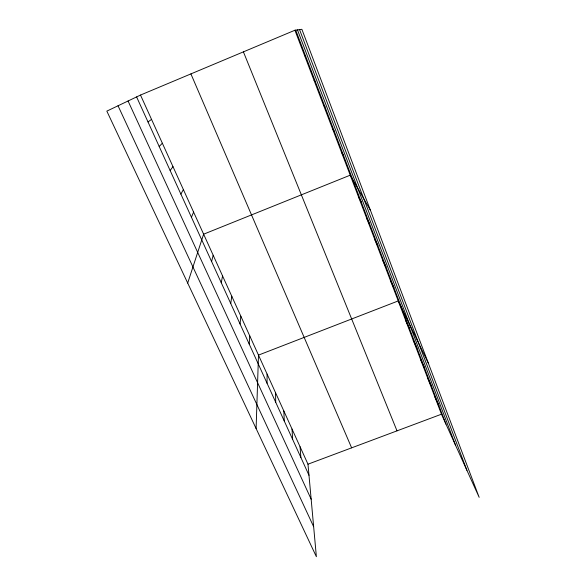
<?xml version="1.0" encoding="UTF-8"?>
<svg xmlns="http://www.w3.org/2000/svg" width="586" height="586" viewBox="0 0 586 586"><rect width="100%" height="100%" fill="white"/><g stroke="black" fill="none" stroke-linecap="round" stroke-linejoin="round"><path stroke-width="0.88" d="M267.04 383.215L267.091 374.066M256.104 428.542L258.492 355.109L398.231 300.933L428.307 363.071M249.218 344.092L249.739 335.829M240.062 324.007L240.839 316.213M230.745 303.555L231.785 296.245M221.259 282.738L222.563 275.925M211.597 261.524L213.179 255.247M187.696 283.082L203.628 234.188L350.238 175.177L370.447 210.33M191.424 217.245L193.6 212.088M180.891 194.12L183.381 189.571M170.145 170.541L172.973 166.622M159.187 146.485L162.359 143.226M148.009 121.954L151.54 119.376M140.501 95.057L106.835 111.12L316.374 556.7L307.98 464.193L140.501 95.057L294.912 30.245L301.871 29.3L479.165 497.338L441.463 414.207L294.912 30.245M307.98 464.193L441.463 414.207M304.595 55.597L305.68 56.263M314.081 80.458L315.444 81.872M323.384 104.828L325.018 106.96M332.504 128.73L334.394 131.55M341.455 152.177L343.586 155.656M358.595 197.094L361.181 201.796M366.814 218.607L369.605 223.889M374.879 239.74L377.875 245.571M382.797 260.499L385.991 266.857M390.584 280.899L393.96 287.755M405.746 320.63L409.482 328.453M413.137 339.983L417.034 348.26M420.396 359.013L424.454 367.73M118.035 105.773L313.649 526.704M427.538 377.721L431.75 386.855M128.063 100.99L311.151 499.191M434.563 396.114L438.921 405.659M136.604 96.917L308.983 475.275M190.911 73.895L351.629 447.851M243.41 51.861L397.008 430.849M297.476 29.893L455.703 445.602M295.718 30.135L445.968 424.139M299.549 29.615L466.917 470.324M300.069 446.759L300.882 457.483M292.026 429.04L292.634 439.39M283.851 411.02L284.247 420.99M275.545 392.701L275.72 402.26"/></g></svg>
